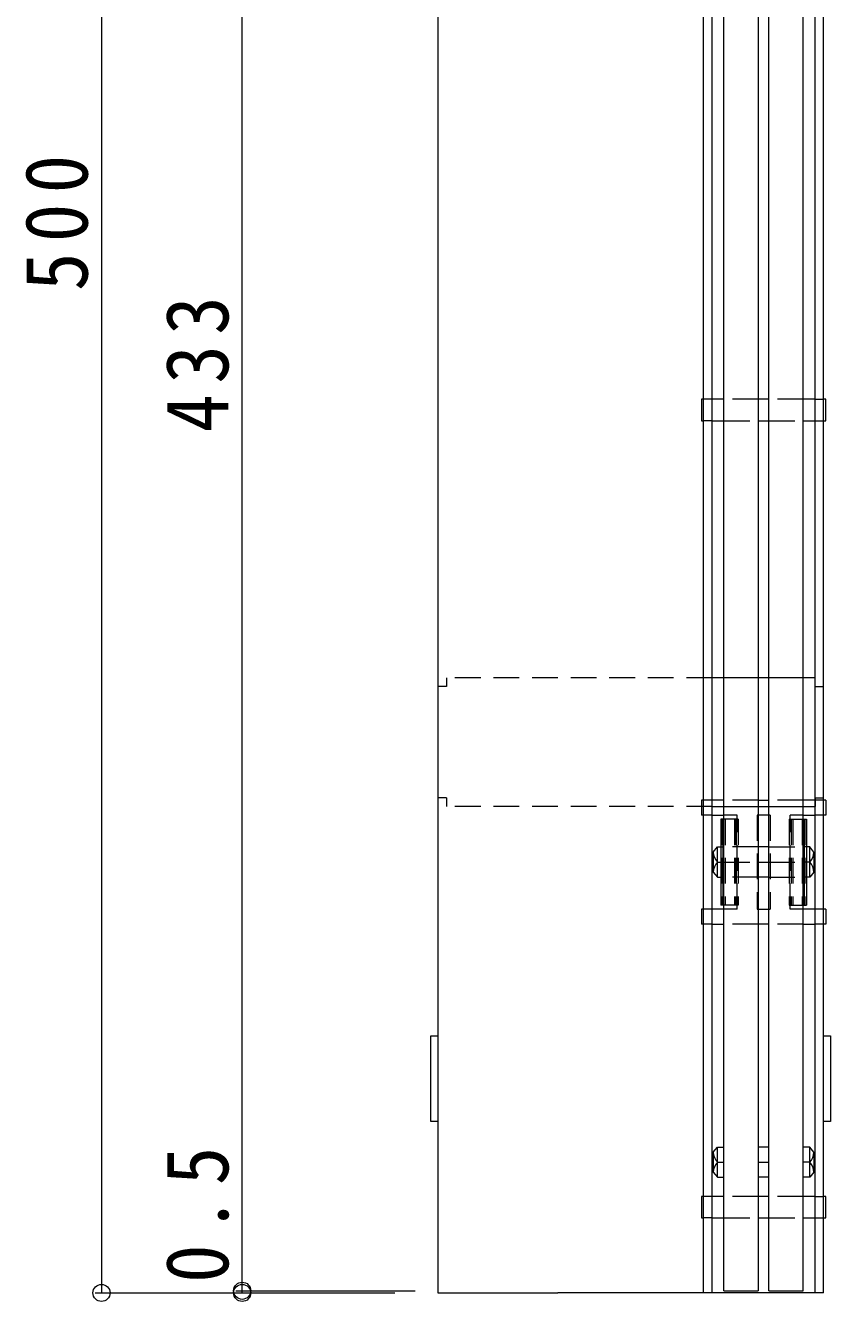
# Model space of a CAD drawing. Units: millimetres at full size, sheet at 1:5; details may follow other scales. Extents: x -1053 to 1942, y -1375 to 1322.
# Drawn here: x -1052.8 to -865, y 393.6 to 691.3 of the extents above; entities that cross this region are included whole.
import ezdxf

# ---------------------------------------------------------------- set-up
doc = ezdxf.new("R2010")
doc.units = ezdxf.units.MM
doc.header["$LTSCALE"] = 5
doc.header["$PDMODE"] = 32
doc.header["$PDSIZE"] = 4
doc.linetypes.add('DASHED1', pattern=[1.8, 1.2, -0.6])
for name, color, linetype, lineweight in [('E-2', 3, 'Continuous', 18), ('E-3', 4, 'Continuous', 18), ('E-4', 7, 'Continuous', 18), ('E-7', 134, 'DASHED1', 9), ('E-8', 5, 'Continuous', 9), ('E-9', 2, 'Continuous', 18), ('E-B', 1, 'Continuous', 9)]:
    doc.layers.add(name, color=color, linetype=linetype, lineweight=lineweight)
doc.styles.add('ＭＳ ゴシック', font='')
doc.styles.get('ＭＳ ゴシック').set_extended_font_data('MS Gothic')

msp = doc.modelspace()

# ---------------------------------------------------------------- linework, layer by layer
at = {"layer": 'E-2'}
for p, q in [((-889.839, 396.109), (-889.839, 829.109)), ((-881.839, 829.109), (-881.839, 396.109)), ((-879.339, 396.109), (-879.339, 829.109)), ((-892.339, 498.459), (-891.339, 499.645)), ((-892.339, 498.459), (-892.339, 493.759)), ((-891.339, 499.645), (-889.839, 499.645)), ((-891.339, 492.574), (-891.339, 499.645)), ((-879.339, 499.645), (-881.839, 499.645)), ((-869.839, 499.645), (-871.339, 499.645)), ((-869.839, 492.574), (-869.839, 499.645)), ((-868.839, 498.459), (-869.839, 499.645)), ((-868.839, 498.459), (-868.839, 493.759)), ((-891.339, 496.109), (-889.839, 496.109)), ((-881.839, 496.109), (-879.339, 496.109)), ((-869.839, 496.109), (-871.339, 496.109)), ((-892.339, 493.759), (-891.339, 492.574)), ((-891.339, 492.574), (-889.839, 492.574)), ((-879.339, 492.574), (-881.839, 492.574)), ((-869.839, 492.574), (-871.339, 492.574)), ((-868.839, 493.759), (-869.839, 492.574)), ((-892.339, 428.459), (-891.339, 429.645)), ((-891.339, 429.645), (-889.839, 429.645)), ((-891.339, 422.574), (-891.339, 429.645)), ((-879.339, 429.645), (-881.839, 429.645)), ((-869.839, 429.645), (-871.339, 429.645)), ((-869.839, 422.574), (-869.839, 429.645)), ((-868.839, 428.459), (-869.839, 429.645)), ((-892.339, 428.459), (-892.339, 423.759)), ((-891.339, 426.109), (-889.839, 426.109)), ((-881.839, 426.11), (-879.339, 426.11)), ((-869.839, 426.109), (-871.339, 426.109)), ((-868.839, 428.459), (-868.839, 423.759)), ((-892.339, 423.759), (-891.339, 422.574)), ((-868.839, 423.759), (-869.839, 422.574)), ((-891.339, 422.574), (-889.839, 422.574)), ((-879.339, 422.574), (-881.839, 422.574)), ((-869.839, 422.574), (-871.339, 422.574)), ((-889.839, 396.109), (-881.839, 396.109))]:
    msp.add_line(p, q, dxfattribs=at)
at = {"layer": 'E-2', "color": 4}
for p, q in [((-890.588, 506.109), (-890.588, 486.109)), ((-889.839, 506.109), (-890.588, 506.109)), ((-890.089, 506.109), (-890.089, 486.109)), ((-871.339, 506.109), (-870.59, 506.109)), ((-871.089, 506.109), (-871.089, 486.109)), ((-870.59, 506.109), (-870.59, 486.109)), ((-889.839, 486.109), (-890.588, 486.109)), ((-871.339, 486.109), (-870.59, 486.109))]:
    msp.add_line(p, q, dxfattribs=at)
at = {"layer": 'E-2', "color": 4, "linetype": 'DASHED1'}
for p, q in [((-890.234, 506.109), (-890.234, 486.109)), ((-886.539, 506.109), (-889.839, 506.109)), ((-889.589, 506.109), (-889.589, 486.109)), ((-887.407, 506.109), (-887.407, 486.109)), ((-887.039, 506.109), (-887.039, 486.109)), ((-887.01, 506.109), (-887.01, 486.109)), ((-886.539, 506.109), (-886.539, 486.109)), ((-874.639, 506.109), (-871.339, 506.109)), ((-874.639, 506.109), (-874.639, 486.109)), ((-874.168, 506.109), (-874.168, 486.109)), ((-874.139, 506.109), (-874.139, 486.109)), ((-873.771, 506.109), (-873.771, 486.109)), ((-871.589, 506.109), (-871.589, 486.109)), ((-870.944, 506.109), (-870.944, 486.109)), ((-886.539, 486.109), (-889.839, 486.109)), ((-874.639, 486.109), (-871.339, 486.109))]:
    msp.add_line(p, q, dxfattribs=at)
at = {"layer": 'E-2', "linetype": 'DASHED1'}
for p, q in [((-881.839, 499.645), (-889.839, 499.645)), ((-879.339, 499.645), (-871.339, 499.645)), ((-889.839, 496.109), (-881.839, 496.109)), ((-879.339, 496.109), (-871.339, 496.109)), ((-881.839, 492.574), (-889.839, 492.574)), ((-879.339, 492.574), (-871.339, 492.574))]:
    msp.add_line(p, q, dxfattribs=at)
at = {"layer": 'E-2'}
msp.add_lwpolyline([(-879.339, 396.109), (-871.339, 396.109), (-871.339, 829.109)], dxfattribs=at)
for centre, start, end in [((-888.953, 498.512), 180.89706, 225.20555), ((-872.225, 498.512), 314.79445, 359.10294), ((-888.953, 493.706), 134.79445, 179.10294), ((-872.225, 493.706), 0.89706, 45.20555), ((-888.953, 428.513), 180.89706, 225.20555), ((-888.953, 423.706), 134.79445, 179.10294), ((-872.225, 428.513), 314.79445, 359.10294), ((-872.225, 423.706), 0.89706, 45.20555)]:
    msp.add_arc(centre, 3.386, start, end, dxfattribs=at)
at = {"layer": 'E-3'}
for p, q in [((-894.589, 395.609), (-894.589, 833.609)), ((-892.589, 395.609), (-892.589, 833.609)), ((-866.589, 395.609), (-866.589, 807.609)), ((-866.589, 395.609), (-928.589, 395.609))]:
    msp.add_line(p, q, dxfattribs=at)
for points in [[(-956.589, 895.609), (-956.589, 395.609), (-928.589, 395.609)], [(-868.589, 395.609), (-868.589, 807.609), (-866.589, 807.609)]]:
    msp.add_lwpolyline(points, dxfattribs=at)
at = {"layer": 'E-4'}
for p, q in [((-1035.058, 895.609), (-1035.058, 395.609)), ((-1002.226, 396.109), (-1002.226, 829.109)), ((-1003.726, 396.109), (-961.839, 396.109)), ((-1002.226, 395.609), (-1002.226, 396.109)), ((-1036.558, 395.609), (-966.589, 395.609))]:
    msp.add_line(p, q, dxfattribs=at)
for p in [(-1035.058, 395.609), (-1002.226, 396.109), (-1002.226, 395.609)]:
    msp.add_point(p, dxfattribs=at)
at = {"layer": 'E-7'}
for p, q in [((-954.589, 539.109), (-954.589, 537.109)), ((-892.589, 539.109), (-954.589, 539.109)), ((-868.589, 537.109), (-868.589, 539.109)), ((-954.589, 537.109), (-956.589, 537.109)), ((-868.589, 537.109), (-866.589, 537.109)), ((-954.589, 511.109), (-956.589, 511.109)), ((-954.589, 511.109), (-954.589, 509.109)), ((-892.589, 509.109), (-954.589, 509.109)), ((-868.589, 511.109), (-868.589, 509.109)), ((-868.589, 511.109), (-866.589, 511.109))]:
    msp.add_line(p, q, dxfattribs=at)
at = {"layer": 'E-7', "linetype": 'Continuous'}
for p, q in [((-868.589, 539.109), (-892.589, 539.109)), ((-892.589, 509.109), (-868.589, 509.109))]:
    msp.add_line(p, q, dxfattribs=at)
at = {"layer": 'E-8'}
for p, q in [((-895.089, 510.609), (-895.089, 507.109)), ((-894.589, 510.609), (-895.089, 510.609)), ((-889.839, 510.609), (-892.589, 510.609)), ((-881.839, 510.609), (-879.339, 510.609)), ((-868.589, 510.609), (-871.339, 510.609)), ((-866.089, 510.609), (-866.589, 510.609)), ((-866.089, 510.609), (-866.089, 507.109)), ((-894.589, 507.109), (-895.089, 507.109)), ((-892.589, 507.109), (-889.839, 507.109)), ((-879.339, 507.109), (-881.839, 507.109)), ((-871.339, 507.109), (-868.589, 507.109)), ((-866.089, 507.109), (-866.589, 507.109)), ((-895.089, 485.109), (-895.089, 481.609)), ((-894.589, 485.109), (-895.089, 485.109)), ((-889.839, 485.109), (-892.589, 485.109)), ((-881.839, 485.109), (-879.339, 485.109)), ((-868.589, 485.109), (-871.339, 485.109)), ((-866.089, 485.109), (-866.589, 485.109)), ((-866.089, 485.109), (-866.089, 481.609)), ((-894.589, 481.609), (-895.089, 481.609)), ((-892.589, 481.609), (-889.839, 481.609)), ((-879.339, 481.609), (-881.839, 481.609)), ((-871.339, 481.609), (-868.589, 481.609)), ((-866.089, 481.609), (-866.589, 481.609))]:
    msp.add_line(p, q, dxfattribs=at)
at = {"layer": 'E-8', "linetype": 'DASHED1'}
for p, q in [((-892.589, 510.609), (-894.589, 510.609)), ((-881.839, 510.609), (-889.839, 510.609)), ((-871.339, 510.609), (-879.339, 510.609)), ((-866.589, 510.609), (-868.589, 510.609)), ((-892.589, 507.109), (-894.589, 507.109)), ((-886.789, 507.109), (-889.839, 507.109)), ((-886.789, 485.109), (-886.789, 507.109)), ((-882.089, 507.109), (-882.089, 485.109)), ((-881.839, 507.109), (-882.089, 507.109)), ((-879.089, 507.109), (-879.339, 507.109)), ((-879.089, 507.109), (-879.089, 485.109)), ((-874.389, 485.109), (-874.389, 507.109)), ((-871.339, 507.109), (-874.389, 507.109)), ((-866.589, 507.109), (-868.589, 507.109)), ((-892.589, 485.109), (-894.589, 485.109)), ((-886.789, 485.109), (-889.839, 485.109)), ((-882.089, 485.109), (-881.839, 485.109)), ((-879.339, 485.109), (-879.089, 485.109)), ((-871.339, 485.109), (-874.389, 485.109)), ((-866.589, 485.109), (-868.589, 485.109)), ((-892.589, 481.609), (-894.589, 481.609)), ((-881.839, 481.609), (-889.839, 481.609)), ((-871.339, 481.609), (-879.339, 481.609)), ((-866.589, 481.609), (-868.589, 481.609))]:
    msp.add_line(p, q, dxfattribs=at)
at = {"layer": 'E-9'}
for p, q in [((-895.089, 604.109), (-895.089, 599.109)), ((-894.589, 604.109), (-895.089, 604.109)), ((-889.839, 604.109), (-892.589, 604.109)), ((-879.339, 604.109), (-881.839, 604.109)), ((-868.589, 604.109), (-871.339, 604.109)), ((-866.089, 604.109), (-866.589, 604.109)), ((-866.089, 599.109), (-866.089, 604.109)), ((-895.089, 599.109), (-894.589, 599.109)), ((-892.589, 599.109), (-889.839, 599.109)), ((-881.839, 599.109), (-879.339, 599.109)), ((-871.339, 599.109), (-868.589, 599.109)), ((-866.589, 599.109), (-866.089, 599.109)), ((-895.089, 418.109), (-895.089, 413.109)), ((-894.589, 418.109), (-895.089, 418.109)), ((-889.839, 418.109), (-892.589, 418.109)), ((-879.339, 418.109), (-881.839, 418.109)), ((-868.589, 418.109), (-871.339, 418.109)), ((-866.089, 418.109), (-866.589, 418.109)), ((-866.089, 413.109), (-866.089, 418.109)), ((-895.089, 413.109), (-894.589, 413.109)), ((-892.589, 413.109), (-889.839, 413.109)), ((-881.839, 413.109), (-879.339, 413.109)), ((-871.339, 413.109), (-868.589, 413.109)), ((-866.589, 413.109), (-866.089, 413.109))]:
    msp.add_line(p, q, dxfattribs=at)
at = {"layer": 'E-9', "linetype": 'DASHED1'}
for p, q in [((-892.589, 604.109), (-894.589, 604.109)), ((-881.839, 604.109), (-889.839, 604.109)), ((-871.339, 604.109), (-879.339, 604.109)), ((-868.589, 604.109), (-866.589, 604.109)), ((-892.589, 599.109), (-894.589, 599.109)), ((-889.839, 599.109), (-881.839, 599.109)), ((-879.339, 599.109), (-871.339, 599.109)), ((-868.589, 599.109), (-866.589, 599.109)), ((-892.589, 418.109), (-894.589, 418.109)), ((-881.839, 418.109), (-889.839, 418.109)), ((-871.339, 418.109), (-879.339, 418.109)), ((-868.589, 418.109), (-866.589, 418.109)), ((-892.589, 413.109), (-894.589, 413.109)), ((-889.839, 413.109), (-881.839, 413.109)), ((-879.339, 413.109), (-871.339, 413.109)), ((-868.589, 413.109), (-866.589, 413.109))]:
    msp.add_line(p, q, dxfattribs=at)
at = {"layer": 'E-B', "linetype": 'DASHED1'}
for p, q in [((-956.589, 455.609), (-956.589, 435.609)), ((-866.589, 435.609), (-866.589, 455.609))]:
    msp.add_line(p, q, dxfattribs=at)
at = {"layer": 'E-B'}
for p, q in [((-866.589, 455.609), (-864.989, 455.609)), ((-956.589, 435.609), (-958.189, 435.609))]:
    msp.add_line(p, q, dxfattribs=at)
for points in [[(-958.189, 435.609), (-958.189, 455.609), (-956.589, 455.609)], [(-864.989, 455.609), (-864.989, 435.609), (-866.589, 435.609)]]:
    msp.add_lwpolyline(points, dxfattribs=at)

# ---------------------------------------------------------------- texts
at = {"layer": 'E-4', "color": 2, "char_height": 14.66, "attachment_point": 7, "rotation": 90, "style": 'ＭＳ ゴシック'}
for s, insert in [('\\T1.27;\\W0.9;500', (-1038.058, 629.359)), ('\\T1.27;\\W0.9;433', (-1005.226, 596.359)), ('\\T1.27;\\W0.9;0.5', (-1005.226, 397.941))]:
    msp.add_mtext(s, dxfattribs=dict(at, insert=insert))

doc.saveas('drawing.dxf')
